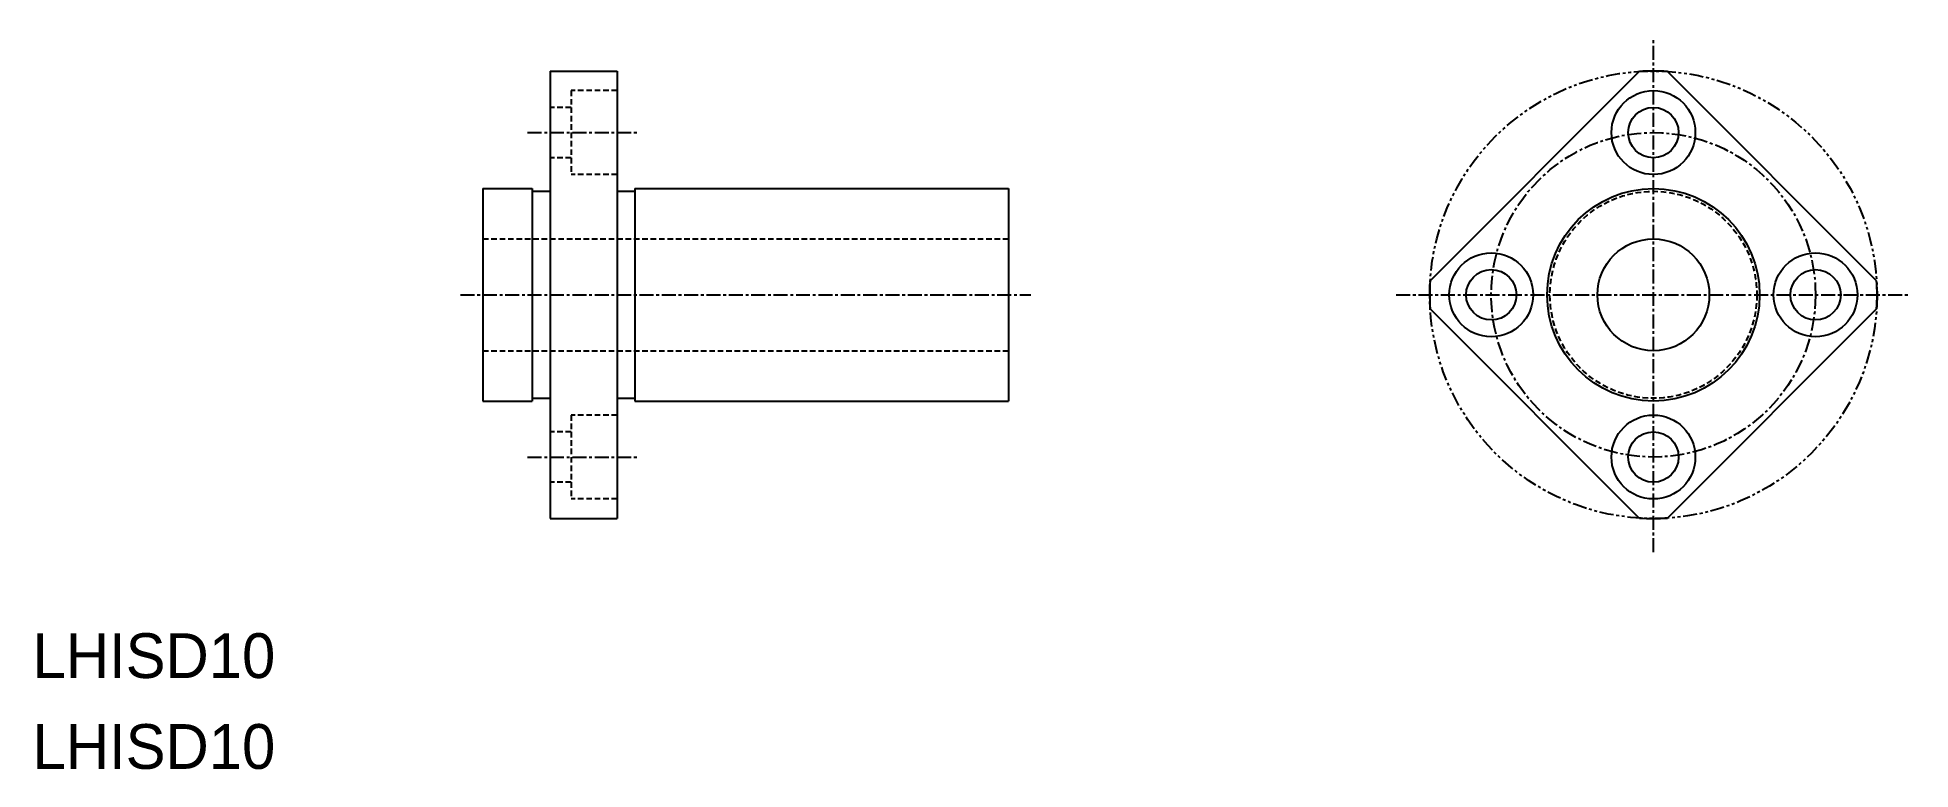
# Model space of a CAD drawing. Extents: x 221 to 388, y 158 to 224.
import ezdxf

# ---------------------------------------------------------------- set-up
doc = ezdxf.new("R2010")
doc.units = 0
for name, pattern in [('CENTER', [2, 1.25, -0.25, 0.25, -0.25]), ('DASHED', [0.75, 0.5, -0.25]), ('PHANTOM', [2.5, 1.25, -0.25, 0.25, -0.25, 0.25, -0.25])]:
    doc.linetypes.add(name, pattern=pattern)
doc.layers.get('0').update_dxf_attribs({"linetype": 'CONTINUOUS'})
doc.layers.add('CENTER', color=1, linetype='CENTER')

msp = doc.modelspace()

# ---------------------------------------------------------------- linework, layer by layer
at = {"color": 7, "linetype": 'CONTINUOUS'}
for p, q in [((266.6, 220.74), (272.6, 220.74)), ((266.6, 220.74), (266.6, 180.74)), ((272.6, 220.74), (272.6, 180.74)), ((364.01, 220.7), (345.31, 201.99)), ((385.23, 201.99), (366.52, 220.7)), ((260.6, 210.24), (265, 210.24)), ((260.6, 210.24), (260.6, 191.24)), ((265, 210.24), (265, 191.24)), ((265, 209.99), (266.6, 209.99)), ((272.6, 209.99), (274.2, 209.99)), ((274.2, 210.24), (274.2, 191.24)), ((274.2, 210.24), (307.6, 210.24)), ((307.6, 210.24), (307.6, 191.24)), ((364.01, 180.78), (345.31, 199.49)), ((385.23, 199.49), (366.52, 180.78)), ((260.6, 191.24), (265, 191.24)), ((265, 191.49), (266.6, 191.49)), ((272.6, 191.49), (274.2, 191.49)), ((274.2, 191.24), (307.6, 191.24)), ((266.6, 180.74), (272.6, 180.74))]:
    msp.add_line(p, q, dxfattribs=at)
at = {"color": 3, "linetype": 'DASHED'}
for p, q in [((272.6, 218.99), (268.5, 218.99)), ((268.5, 218.99), (268.5, 211.49)), ((268.5, 217.49), (266.6, 217.49)), ((268.5, 212.99), (266.6, 212.99)), ((272.6, 211.49), (268.5, 211.49)), ((260.6, 205.74), (307.6, 205.74)), ((260.6, 195.74), (307.6, 195.74)), ((272.6, 189.99), (268.5, 189.99)), ((268.5, 189.99), (268.5, 182.49)), ((268.5, 188.49), (266.6, 188.49)), ((268.5, 183.99), (266.6, 183.99)), ((272.6, 182.49), (268.5, 182.49))]:
    msp.add_line(p, q, dxfattribs=at)
at = {"color": 3, "linetype": 'PHANTOM'}
msp.add_circle((365.27, 200.74), 20, dxfattribs=at)
at = {"color": 7}
for centre in [(365.27, 215.24), (350.77, 200.74), (379.77, 200.74), (365.27, 186.24)]:
    msp.add_circle(centre, 3.75, dxfattribs=at)
at = {"color": 7, "linetype": 'CONTINUOUS'}
for centre, radius in [((365.27, 215.24), 2.25), ((365.27, 200.74), 9.5), ((365.27, 200.74), 5), ((350.77, 200.74), 2.25), ((379.77, 200.74), 2.25), ((365.27, 186.24), 2.25)]:
    msp.add_circle(centre, radius, dxfattribs=at)
at = {"color": 3, "linetype": 'DASHED'}
msp.add_circle((365.27, 200.74), 9.25, dxfattribs=at)
at = {"color": 7, "linetype": 'CONTINUOUS'}
for start, end in [(86.4096, 93.5904), (176.4096, 183.5904), (356.4096, 3.5904), (266.4096, 273.5904)]:
    msp.add_arc((365.27, 200.74), 20, start, end, dxfattribs=at)
at = {"layer": 'CENTER', "color": 1, "linetype": 'CENTER'}
for p, q in [((365.27, 177.74), (365.27, 223.74)), ((264.6, 215.24), (274.6, 215.24)), ((258.6, 200.74), (309.6, 200.74)), ((342.27, 200.74), (388.27, 200.74)), ((264.6, 186.24), (274.6, 186.24))]:
    msp.add_line(p, q, dxfattribs=at)
msp.add_circle((365.27, 200.74), 14.5, dxfattribs=at)

# ---------------------------------------------------------------- texts
at = {"color": 7, "linetype": 'CONTINUOUS'}
for p in [(220.33, 166.49), (220.33, 158.37)]:
    msp.add_text('LHISD10', height=4, dxfattribs=at).set_placement(p)

doc.saveas('drawing.dxf')
